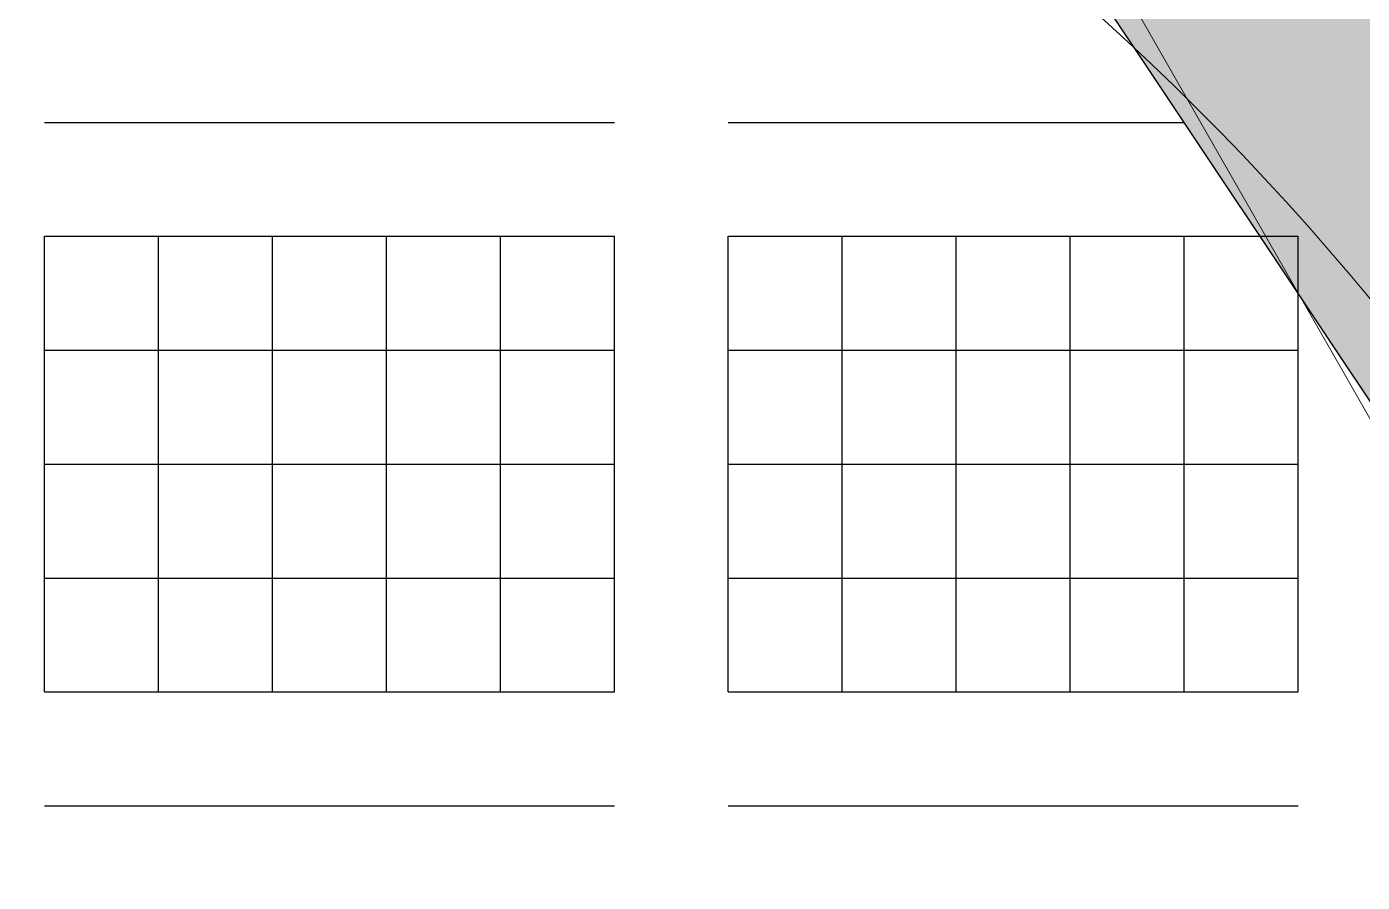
# Model space of a CAD drawing. Header units: millimetres. Extents: x 6 to 745025, y -1528 to 119936.
# Drawn here: x 181.2788 to 181.7749, y 110.3063 to 110.6243 of the extents above; entities that cross this region are included whole.
import ezdxf

# ---------------------------------------------------------------- set-up
doc = ezdxf.new("R2010")
doc.units = ezdxf.units.MM
doc.header["$MEASUREMENT"] = 0
doc.layers.get('0').update_dxf_attribs({"linetype": 'CONTINUOUS'})

msp = doc.modelspace()

# ---------------------------------------------------------------- hatches: boundary and pattern name
at = {"true_color": 0x000006}
h = msp.add_hatch(color=0, dxfattribs=at)
h.paths.add_polyline_path([(182.68244, 110.84278), (181.53944, 110.84278), (182.47077, 110.46178)])
h.paths.add_polyline_path([(181.53944, 110.84278), (182.47077, 110.46178), (181.79344, 110.46178)])

# ---------------------------------------------------------------- linework, layer by layer
at = {"color": 0, "linetype": 'Continuous', "lineweight": 25, "true_color": 0x000001}
for p, q in [((181.28544, 110.58878), (181.28544, 110.58878)), ((181.28544, 110.58878), (181.28544, 110.58878)), ((181.28544, 110.58878), (181.28544, 110.58878)), ((181.28544, 110.58878), (181.28544, 110.58878)), ((181.28544, 110.58878), (181.28544, 110.58878)), ((181.28544, 110.58878), (181.28544, 110.58878)), ((181.28544, 110.58878), (181.28544, 110.58878)), ((181.28544, 110.58878), (181.28544, 110.58878)), ((181.32777, 110.58878), (181.32777, 110.58878)), ((181.32777, 110.58878), (181.32777, 110.58878)), ((181.32777, 110.58878), (181.32777, 110.58878)), ((181.32777, 110.58878), (181.32777, 110.58878)), ((181.32777, 110.58878), (181.32777, 110.58878)), ((181.32777, 110.58878), (181.32777, 110.58878)), ((181.32777, 110.58878), (181.32777, 110.58878)), ((181.37011, 110.58878), (181.37011, 110.58878)), ((181.37011, 110.58878), (181.37011, 110.58878)), ((181.37011, 110.58878), (181.37011, 110.58878)), ((181.37011, 110.58878), (181.37011, 110.58878)), ((181.37011, 110.58878), (181.37011, 110.58878)), ((181.37011, 110.58878), (181.37011, 110.58878)), ((181.37011, 110.58878), (181.37011, 110.58878)), ((181.41244, 110.58878), (181.41244, 110.58878)), ((181.41244, 110.58878), (181.41244, 110.58878)), ((181.41244, 110.58878), (181.41244, 110.58878)), ((181.41244, 110.58878), (181.41244, 110.58878)), ((181.41244, 110.58878), (181.41244, 110.58878)), ((181.41244, 110.58878), (181.41244, 110.58878)), ((181.41244, 110.58878), (181.41244, 110.58878)), ((181.45477, 110.58878), (181.45477, 110.58878)), ((181.45477, 110.58878), (181.45477, 110.58878)), ((181.45477, 110.58878), (181.45477, 110.58878)), ((181.45477, 110.58878), (181.45477, 110.58878)), ((181.45477, 110.58878), (181.45477, 110.58878)), ((181.45477, 110.58878), (181.45477, 110.58878)), ((181.45477, 110.58878), (181.45477, 110.58878)), ((181.49711, 110.58878), (181.49711, 110.58878)), ((181.49711, 110.58878), (181.49711, 110.58878)), ((181.49711, 110.58878), (181.49711, 110.58878)), ((181.49711, 110.58878), (181.49711, 110.58878)), ((181.49711, 110.58878), (181.49711, 110.58878)), ((181.49711, 110.58878), (181.49711, 110.58878)), ((181.49711, 110.58878), (181.49711, 110.58878)), ((181.53944, 110.58878), (181.53944, 110.58878)), ((181.53944, 110.58878), (181.53944, 110.58878)), ((181.53944, 110.58878), (181.53944, 110.58878)), ((181.53944, 110.58878), (181.53944, 110.58878)), ((181.53944, 110.58878), (181.53944, 110.58878)), ((181.53944, 110.58878), (181.53944, 110.58878)), ((181.53944, 110.58878), (181.53944, 110.58878)), ((181.53944, 110.58878), (181.53944, 110.58878)), ((181.58177, 110.58878), (181.58177, 110.58878)), ((181.58177, 110.58878), (181.58177, 110.58878)), ((181.58177, 110.58878), (181.58177, 110.58878)), ((181.58177, 110.58878), (181.58177, 110.58878)), ((181.58177, 110.58878), (181.58177, 110.58878)), ((181.58177, 110.58878), (181.58177, 110.58878)), ((181.58177, 110.58878), (181.58177, 110.58878)), ((181.62411, 110.58878), (181.62411, 110.58878)), ((181.62411, 110.58878), (181.62411, 110.58878)), ((181.62411, 110.58878), (181.62411, 110.58878)), ((181.62411, 110.58878), (181.62411, 110.58878)), ((181.62411, 110.58878), (181.62411, 110.58878)), ((181.62411, 110.58878), (181.62411, 110.58878)), ((181.62411, 110.58878), (181.62411, 110.58878)), ((181.66644, 110.58878), (181.66644, 110.58878)), ((181.66644, 110.58878), (181.66644, 110.58878)), ((181.66644, 110.58878), (181.66644, 110.58878)), ((181.66644, 110.58878), (181.66644, 110.58878)), ((181.66644, 110.58878), (181.66644, 110.58878)), ((181.66644, 110.58878), (181.66644, 110.58878)), ((181.66644, 110.58878), (181.66644, 110.58878)), ((181.28544, 110.33478), (181.28544, 110.33478)), ((181.28544, 110.33478), (181.28544, 110.33478)), ((181.28544, 110.33478), (181.28544, 110.33478)), ((181.28544, 110.33478), (181.28544, 110.33478)), ((181.28544, 110.33478), (181.28544, 110.33478)), ((181.28544, 110.33478), (181.28544, 110.33478)), ((181.28544, 110.33478), (181.28544, 110.33478)), ((181.28544, 110.33478), (181.28544, 110.33478)), ((181.32777, 110.33478), (181.32777, 110.33478)), ((181.32777, 110.33478), (181.32777, 110.33478)), ((181.32777, 110.33478), (181.32777, 110.33478)), ((181.32777, 110.33478), (181.32777, 110.33478)), ((181.32777, 110.33478), (181.32777, 110.33478)), ((181.32777, 110.33478), (181.32777, 110.33478)), ((181.32777, 110.33478), (181.32777, 110.33478)), ((181.37011, 110.33478), (181.37011, 110.33478)), ((181.37011, 110.33478), (181.37011, 110.33478)), ((181.37011, 110.33478), (181.37011, 110.33478)), ((181.37011, 110.33478), (181.37011, 110.33478)), ((181.37011, 110.33478), (181.37011, 110.33478)), ((181.37011, 110.33478), (181.37011, 110.33478)), ((181.37011, 110.33478), (181.37011, 110.33478)), ((181.41244, 110.33478), (181.41244, 110.33478)), ((181.41244, 110.33478), (181.41244, 110.33478)), ((181.41244, 110.33478), (181.41244, 110.33478)), ((181.41244, 110.33478), (181.41244, 110.33478)), ((181.41244, 110.33478), (181.41244, 110.33478)), ((181.41244, 110.33478), (181.41244, 110.33478)), ((181.41244, 110.33478), (181.41244, 110.33478)), ((181.45477, 110.33478), (181.45477, 110.33478)), ((181.45477, 110.33478), (181.45477, 110.33478)), ((181.45477, 110.33478), (181.45477, 110.33478)), ((181.45477, 110.33478), (181.45477, 110.33478)), ((181.45477, 110.33478), (181.45477, 110.33478)), ((181.45477, 110.33478), (181.45477, 110.33478)), ((181.45477, 110.33478), (181.45477, 110.33478)), ((181.49711, 110.33478), (181.49711, 110.33478)), ((181.49711, 110.33478), (181.49711, 110.33478)), ((181.49711, 110.33478), (181.49711, 110.33478)), ((181.49711, 110.33478), (181.49711, 110.33478)), ((181.49711, 110.33478), (181.49711, 110.33478)), ((181.49711, 110.33478), (181.49711, 110.33478)), ((181.49711, 110.33478), (181.49711, 110.33478)), ((181.53944, 110.33478), (181.53944, 110.33478)), ((181.53944, 110.33478), (181.53944, 110.33478)), ((181.53944, 110.33478), (181.53944, 110.33478)), ((181.53944, 110.33478), (181.53944, 110.33478)), ((181.53944, 110.33478), (181.53944, 110.33478)), ((181.53944, 110.33478), (181.53944, 110.33478)), ((181.53944, 110.33478), (181.53944, 110.33478)), ((181.53944, 110.33478), (181.53944, 110.33478)), ((181.58177, 110.33478), (181.58177, 110.33478)), ((181.58177, 110.33478), (181.58177, 110.33478)), ((181.58177, 110.33478), (181.58177, 110.33478)), ((181.58177, 110.33478), (181.58177, 110.33478)), ((181.58177, 110.33478), (181.58177, 110.33478)), ((181.58177, 110.33478), (181.58177, 110.33478)), ((181.58177, 110.33478), (181.58177, 110.33478)), ((181.62411, 110.33478), (181.62411, 110.33478)), ((181.62411, 110.33478), (181.62411, 110.33478)), ((181.62411, 110.33478), (181.62411, 110.33478)), ((181.62411, 110.33478), (181.62411, 110.33478)), ((181.62411, 110.33478), (181.62411, 110.33478)), ((181.62411, 110.33478), (181.62411, 110.33478)), ((181.62411, 110.33478), (181.62411, 110.33478)), ((181.66644, 110.33478), (181.66644, 110.33478)), ((181.66644, 110.33478), (181.66644, 110.33478)), ((181.66644, 110.33478), (181.66644, 110.33478)), ((181.66644, 110.33478), (181.66644, 110.33478)), ((181.66644, 110.33478), (181.66644, 110.33478)), ((181.66644, 110.33478), (181.66644, 110.33478)), ((181.66644, 110.33478), (181.66644, 110.33478)), ((181.70877, 110.33478), (181.70877, 110.33478)), ((181.70877, 110.33478), (181.70877, 110.33478)), ((181.70877, 110.33478), (181.70877, 110.33478)), ((181.70877, 110.33478), (181.70877, 110.33478)), ((181.70877, 110.33478), (181.70877, 110.33478)), ((181.70877, 110.33478), (181.70877, 110.33478)), ((181.70877, 110.33478), (181.70877, 110.33478)), ((181.75111, 110.33478), (181.75111, 110.33478)), ((181.75111, 110.33478), (181.75111, 110.33478)), ((181.75111, 110.33478), (181.75111, 110.33478)), ((181.75111, 110.33478), (181.75111, 110.33478)), ((181.75111, 110.33478), (181.75111, 110.33478)), ((181.75111, 110.33478), (181.75111, 110.33478)), ((181.75111, 110.33478), (181.75111, 110.33478))]:
    msp.add_line(p, q, dxfattribs=at)
at = {"color": 0, "linetype": 'Continuous', "lineweight": 25, "true_color": 0x000002}
for p, q in [((181.66644, 110.58878), (181.70877, 110.58878)), ((181.66644, 110.58878), (181.70877, 110.58878)), ((181.66644, 110.58878), (181.70877, 110.58878)), ((181.66644, 110.58878), (181.70877, 110.58878)), ((181.66644, 110.58878), (181.70877, 110.58878)), ((181.66644, 110.58878), (181.70877, 110.58878)), ((181.66644, 110.58878), (181.66644, 110.58878)), ((181.66644, 110.58878), (181.66644, 110.58878)), ((181.66644, 110.58878), (181.66644, 110.58878)), ((181.66644, 110.58878), (181.66644, 110.58878)), ((181.66644, 110.58878), (181.66644, 110.58878)), ((181.66644, 110.58878), (181.66644, 110.58878)), ((181.66644, 110.58878), (181.66644, 110.58878)), ((181.70877, 110.58878), (181.70877, 110.58878)), ((181.70877, 110.58878), (181.70877, 110.58878)), ((181.70877, 110.58878), (181.70877, 110.58878)), ((181.70877, 110.58878), (181.70877, 110.58878)), ((181.70877, 110.58878), (181.70877, 110.58878)), ((181.70877, 110.58878), (181.70877, 110.58878)), ((181.70877, 110.54644), (181.70877, 110.54644)), ((181.70877, 110.54644), (181.70877, 110.54644)), ((181.70877, 110.54644), (181.70877, 110.54644)), ((181.70877, 110.54644), (181.75111, 110.54644)), ((181.70877, 110.54644), (181.75111, 110.54644)), ((181.70877, 110.54644), (181.75111, 110.54644)), ((181.70877, 110.54644), (181.75111, 110.54644)), ((181.70877, 110.54644), (181.70877, 110.54644)), ((181.70877, 110.54644), (181.70877, 110.54644)), ((181.70877, 110.54644), (181.70877, 110.54644)), ((181.70877, 110.54644), (181.70877, 110.54644)), ((181.70877, 110.54644), (181.70877, 110.54644)), ((181.70877, 110.54644), (181.70877, 110.54644)), ((181.70877, 110.54644), (181.70877, 110.54644)), ((181.75111, 110.50411), (181.75111, 110.54644)), ((181.75111, 110.50411), (181.75111, 110.54644)), ((181.75111, 110.50411), (181.75111, 110.54644)), ((181.75111, 110.50411), (181.75111, 110.50411)), ((181.75111, 110.50411), (181.75111, 110.50411)), ((181.75111, 110.50411), (181.75111, 110.50411)), ((181.75111, 110.50411), (181.75111, 110.50411)), ((181.75111, 110.50411), (181.75111, 110.50411)), ((181.75111, 110.50411), (181.75111, 110.50411)), ((181.75111, 110.50411), (181.75111, 110.50411)), ((181.75111, 110.50411), (181.75111, 110.50411)), ((181.75111, 110.50411), (181.75111, 110.50411)), ((181.75111, 110.50411), (181.75111, 110.50411)), ((181.75111, 110.46178), (181.75111, 110.50411)), ((181.75111, 110.46178), (181.75111, 110.46178))]:
    msp.add_line(p, q, dxfattribs=at)
at = {"color": 0, "linetype": 'Continuous', "lineweight": 18, "true_color": 0x000003}
msp.add_lwpolyline([(180.98911, 111.85878), (179.29577, 108.89544), (182.68244, 108.89544)], close=True, dxfattribs=at)
at = {"color": 0, "linetype": 'Continuous', "lineweight": -2, "true_color": 0x000006}
msp.add_lwpolyline([(181.53944, 110.84278), (182.47077, 110.46178), (181.79344, 110.46178)], close=True, dxfattribs=at)
at = {"color": 0, "linetype": 'Continuous', "lineweight": 25, "true_color": 0x000001}
for points in [[(181.28544, 110.58878), (181.32777, 110.58878), (181.37011, 110.58878), (181.41244, 110.58878), (181.45477, 110.58878), (181.49711, 110.58878)], [(181.28544, 110.58878), (181.32777, 110.58878), (181.37011, 110.58878), (181.41244, 110.58878), (181.45477, 110.58878), (181.49711, 110.58878)], [(181.28544, 110.58878), (181.32777, 110.58878), (181.37011, 110.58878), (181.41244, 110.58878), (181.45477, 110.58878), (181.49711, 110.58878)], [(181.28544, 110.58878), (181.32777, 110.58878), (181.37011, 110.58878), (181.41244, 110.58878), (181.45477, 110.58878), (181.49711, 110.58878)], [(181.28544, 110.58878), (181.32777, 110.58878), (181.37011, 110.58878), (181.41244, 110.58878), (181.45477, 110.58878), (181.49711, 110.58878)], [(181.28544, 110.58878), (181.32777, 110.58878), (181.37011, 110.58878), (181.41244, 110.58878), (181.45477, 110.58878), (181.49711, 110.58878)], [(181.28544, 110.58878), (181.32777, 110.58878), (181.37011, 110.58878), (181.41244, 110.58878), (181.45477, 110.58878), (181.49711, 110.58878)], [(181.53944, 110.58878), (181.58177, 110.58878), (181.62411, 110.58878), (181.66644, 110.58878)], [(181.53944, 110.58878), (181.58177, 110.58878), (181.62411, 110.58878), (181.66644, 110.58878)], [(181.53944, 110.58878), (181.58177, 110.58878), (181.62411, 110.58878), (181.66644, 110.58878)], [(181.53944, 110.58878), (181.58177, 110.58878), (181.62411, 110.58878), (181.66644, 110.58878)], [(181.53944, 110.58878), (181.58177, 110.58878), (181.62411, 110.58878), (181.66644, 110.58878)], [(181.53944, 110.58878), (181.58177, 110.58878), (181.62411, 110.58878), (181.66644, 110.58878)], [(181.53944, 110.58878), (181.58177, 110.58878), (181.62411, 110.58878), (181.66644, 110.58878), (181.70877, 110.58878)], [(181.28544, 110.54644), (181.32777, 110.54644), (181.37011, 110.54644), (181.41244, 110.54644), (181.45477, 110.54644), (181.49711, 110.54644)], [(181.28544, 110.54644), (181.32777, 110.54644), (181.37011, 110.54644), (181.41244, 110.54644), (181.45477, 110.54644), (181.49711, 110.54644)], [(181.28544, 110.54644), (181.32777, 110.54644), (181.37011, 110.54644), (181.41244, 110.54644), (181.45477, 110.54644), (181.49711, 110.54644)], [(181.28544, 110.54644), (181.32777, 110.54644), (181.37011, 110.54644), (181.41244, 110.54644), (181.45477, 110.54644), (181.49711, 110.54644)], [(181.28544, 110.54644), (181.32777, 110.54644), (181.37011, 110.54644), (181.41244, 110.54644), (181.45477, 110.54644), (181.49711, 110.54644)], [(181.28544, 110.54644), (181.32777, 110.54644), (181.37011, 110.54644), (181.41244, 110.54644), (181.45477, 110.54644), (181.49711, 110.54644)], [(181.28544, 110.54644), (181.32777, 110.54644), (181.37011, 110.54644), (181.41244, 110.54644), (181.45477, 110.54644), (181.49711, 110.54644)], [(181.28544, 110.37711), (181.28544, 110.41944), (181.28544, 110.46178), (181.28544, 110.50411), (181.28544, 110.54644)], [(181.28544, 110.37711), (181.28544, 110.41944), (181.28544, 110.46178), (181.28544, 110.50411), (181.28544, 110.54644)], [(181.28544, 110.37711), (181.28544, 110.41944), (181.28544, 110.46178), (181.28544, 110.50411), (181.28544, 110.54644)], [(181.28544, 110.37711), (181.28544, 110.41944), (181.28544, 110.46178), (181.28544, 110.50411), (181.28544, 110.54644)], [(181.28544, 110.37711), (181.28544, 110.41944), (181.28544, 110.46178), (181.28544, 110.50411), (181.28544, 110.54644)], [(181.28544, 110.37711), (181.28544, 110.41944), (181.28544, 110.46178), (181.28544, 110.50411), (181.28544, 110.54644)], [(181.28544, 110.37711), (181.28544, 110.41944), (181.28544, 110.46178), (181.28544, 110.50411), (181.28544, 110.54644)], [(181.28544, 110.37711), (181.28544, 110.41944), (181.28544, 110.46178), (181.28544, 110.50411), (181.28544, 110.54644)], [(181.32777, 110.37711), (181.32777, 110.41944), (181.32777, 110.46178), (181.32777, 110.50411), (181.32777, 110.54644)], [(181.32777, 110.37711), (181.32777, 110.41944), (181.32777, 110.46178), (181.32777, 110.50411), (181.32777, 110.54644)], [(181.32777, 110.37711), (181.32777, 110.41944), (181.32777, 110.46178), (181.32777, 110.50411), (181.32777, 110.54644)], [(181.32777, 110.37711), (181.32777, 110.41944), (181.32777, 110.46178), (181.32777, 110.50411), (181.32777, 110.54644)], [(181.32777, 110.37711), (181.32777, 110.41944), (181.32777, 110.46178), (181.32777, 110.50411), (181.32777, 110.54644)], [(181.32777, 110.37711), (181.32777, 110.41944), (181.32777, 110.46178), (181.32777, 110.50411), (181.32777, 110.54644)], [(181.32777, 110.37711), (181.32777, 110.41944), (181.32777, 110.46178), (181.32777, 110.50411), (181.32777, 110.54644)], [(181.37011, 110.37711), (181.37011, 110.41944), (181.37011, 110.46178), (181.37011, 110.50411), (181.37011, 110.54644)], [(181.37011, 110.37711), (181.37011, 110.41944), (181.37011, 110.46178), (181.37011, 110.50411), (181.37011, 110.54644)], [(181.37011, 110.37711), (181.37011, 110.41944), (181.37011, 110.46178), (181.37011, 110.50411), (181.37011, 110.54644)], [(181.37011, 110.37711), (181.37011, 110.41944), (181.37011, 110.46178), (181.37011, 110.50411), (181.37011, 110.54644)], [(181.37011, 110.37711), (181.37011, 110.41944), (181.37011, 110.46178), (181.37011, 110.50411), (181.37011, 110.54644)], [(181.37011, 110.37711), (181.37011, 110.41944), (181.37011, 110.46178), (181.37011, 110.50411), (181.37011, 110.54644)], [(181.37011, 110.37711), (181.37011, 110.41944), (181.37011, 110.46178), (181.37011, 110.50411), (181.37011, 110.54644)], [(181.41244, 110.37711), (181.41244, 110.41944), (181.41244, 110.46178), (181.41244, 110.50411), (181.41244, 110.54644)], [(181.41244, 110.37711), (181.41244, 110.41944), (181.41244, 110.46178), (181.41244, 110.50411), (181.41244, 110.54644)], [(181.41244, 110.37711), (181.41244, 110.41944), (181.41244, 110.46178), (181.41244, 110.50411), (181.41244, 110.54644)], [(181.41244, 110.37711), (181.41244, 110.41944), (181.41244, 110.46178), (181.41244, 110.50411), (181.41244, 110.54644)], [(181.41244, 110.37711), (181.41244, 110.41944), (181.41244, 110.46178), (181.41244, 110.50411), (181.41244, 110.54644)], [(181.41244, 110.37711), (181.41244, 110.41944), (181.41244, 110.46178), (181.41244, 110.50411), (181.41244, 110.54644)], [(181.41244, 110.37711), (181.41244, 110.41944), (181.41244, 110.46178), (181.41244, 110.50411), (181.41244, 110.54644)], [(181.45477, 110.37711), (181.45477, 110.41944), (181.45477, 110.46178), (181.45477, 110.50411), (181.45477, 110.54644)], [(181.45477, 110.37711), (181.45477, 110.41944), (181.45477, 110.46178), (181.45477, 110.50411), (181.45477, 110.54644)], [(181.45477, 110.37711), (181.45477, 110.41944), (181.45477, 110.46178), (181.45477, 110.50411), (181.45477, 110.54644)], [(181.45477, 110.37711), (181.45477, 110.41944), (181.45477, 110.46178), (181.45477, 110.50411), (181.45477, 110.54644)], [(181.45477, 110.37711), (181.45477, 110.41944), (181.45477, 110.46178), (181.45477, 110.50411), (181.45477, 110.54644)], [(181.45477, 110.37711), (181.45477, 110.41944), (181.45477, 110.46178), (181.45477, 110.50411), (181.45477, 110.54644)], [(181.45477, 110.37711), (181.45477, 110.41944), (181.45477, 110.46178), (181.45477, 110.50411), (181.45477, 110.54644)], [(181.49711, 110.37711), (181.49711, 110.41944), (181.49711, 110.46178), (181.49711, 110.50411), (181.49711, 110.54644)], [(181.49711, 110.37711), (181.49711, 110.41944), (181.49711, 110.46178), (181.49711, 110.50411), (181.49711, 110.54644)], [(181.49711, 110.37711), (181.49711, 110.41944), (181.49711, 110.46178), (181.49711, 110.50411), (181.49711, 110.54644)], [(181.49711, 110.37711), (181.49711, 110.41944), (181.49711, 110.46178), (181.49711, 110.50411), (181.49711, 110.54644)], [(181.49711, 110.37711), (181.49711, 110.41944), (181.49711, 110.46178), (181.49711, 110.50411), (181.49711, 110.54644)], [(181.49711, 110.37711), (181.49711, 110.41944), (181.49711, 110.46178), (181.49711, 110.50411), (181.49711, 110.54644)], [(181.49711, 110.37711), (181.49711, 110.41944), (181.49711, 110.46178), (181.49711, 110.50411), (181.49711, 110.54644)], [(181.53944, 110.54644), (181.58177, 110.54644), (181.62411, 110.54644), (181.66644, 110.54644), (181.70877, 110.54644)], [(181.53944, 110.54644), (181.58177, 110.54644), (181.62411, 110.54644), (181.66644, 110.54644), (181.70877, 110.54644)], [(181.53944, 110.54644), (181.58177, 110.54644), (181.62411, 110.54644), (181.66644, 110.54644), (181.70877, 110.54644)], [(181.53944, 110.54644), (181.58177, 110.54644), (181.62411, 110.54644), (181.66644, 110.54644), (181.70877, 110.54644)], [(181.53944, 110.54644), (181.58177, 110.54644), (181.62411, 110.54644), (181.66644, 110.54644), (181.70877, 110.54644)], [(181.53944, 110.54644), (181.58177, 110.54644), (181.62411, 110.54644), (181.66644, 110.54644), (181.70877, 110.54644)], [(181.53944, 110.54644), (181.58177, 110.54644), (181.62411, 110.54644), (181.66644, 110.54644), (181.70877, 110.54644)], [(181.53944, 110.37711), (181.53944, 110.41944), (181.53944, 110.46178), (181.53944, 110.50411), (181.53944, 110.54644)], [(181.53944, 110.37711), (181.53944, 110.41944), (181.53944, 110.46178), (181.53944, 110.50411), (181.53944, 110.54644)], [(181.53944, 110.37711), (181.53944, 110.41944), (181.53944, 110.46178), (181.53944, 110.50411), (181.53944, 110.54644)], [(181.53944, 110.37711), (181.53944, 110.41944), (181.53944, 110.46178), (181.53944, 110.50411), (181.53944, 110.54644)], [(181.53944, 110.37711), (181.53944, 110.41944), (181.53944, 110.46178), (181.53944, 110.50411), (181.53944, 110.54644)], [(181.53944, 110.37711), (181.53944, 110.41944), (181.53944, 110.46178), (181.53944, 110.50411), (181.53944, 110.54644)], [(181.53944, 110.37711), (181.53944, 110.41944), (181.53944, 110.46178), (181.53944, 110.50411), (181.53944, 110.54644)], [(181.53944, 110.37711), (181.53944, 110.41944), (181.53944, 110.46178), (181.53944, 110.50411), (181.53944, 110.54644)], [(181.58177, 110.37711), (181.58177, 110.41944), (181.58177, 110.46178), (181.58177, 110.50411), (181.58177, 110.54644)], [(181.58177, 110.37711), (181.58177, 110.41944), (181.58177, 110.46178), (181.58177, 110.50411), (181.58177, 110.54644)], [(181.58177, 110.37711), (181.58177, 110.41944), (181.58177, 110.46178), (181.58177, 110.50411), (181.58177, 110.54644)], [(181.58177, 110.37711), (181.58177, 110.41944), (181.58177, 110.46178), (181.58177, 110.50411), (181.58177, 110.54644)], [(181.58177, 110.37711), (181.58177, 110.41944), (181.58177, 110.46178), (181.58177, 110.50411), (181.58177, 110.54644)], [(181.58177, 110.37711), (181.58177, 110.41944), (181.58177, 110.46178), (181.58177, 110.50411), (181.58177, 110.54644)], [(181.58177, 110.37711), (181.58177, 110.41944), (181.58177, 110.46178), (181.58177, 110.50411), (181.58177, 110.54644)], [(181.62411, 110.37711), (181.62411, 110.41944), (181.62411, 110.46178), (181.62411, 110.50411), (181.62411, 110.54644)], [(181.62411, 110.37711), (181.62411, 110.41944), (181.62411, 110.46178), (181.62411, 110.50411), (181.62411, 110.54644)], [(181.62411, 110.37711), (181.62411, 110.41944), (181.62411, 110.46178), (181.62411, 110.50411), (181.62411, 110.54644)], [(181.62411, 110.37711), (181.62411, 110.41944), (181.62411, 110.46178), (181.62411, 110.50411), (181.62411, 110.54644)], [(181.62411, 110.37711), (181.62411, 110.41944), (181.62411, 110.46178), (181.62411, 110.50411), (181.62411, 110.54644)], [(181.62411, 110.37711), (181.62411, 110.41944), (181.62411, 110.46178), (181.62411, 110.50411), (181.62411, 110.54644)], [(181.62411, 110.37711), (181.62411, 110.41944), (181.62411, 110.46178), (181.62411, 110.50411), (181.62411, 110.54644)], [(181.66644, 110.37711), (181.66644, 110.41944), (181.66644, 110.46178), (181.66644, 110.50411), (181.66644, 110.54644)], [(181.66644, 110.37711), (181.66644, 110.41944), (181.66644, 110.46178), (181.66644, 110.50411), (181.66644, 110.54644)], [(181.66644, 110.37711), (181.66644, 110.41944), (181.66644, 110.46178), (181.66644, 110.50411), (181.66644, 110.54644)], [(181.66644, 110.37711), (181.66644, 110.41944), (181.66644, 110.46178), (181.66644, 110.50411), (181.66644, 110.54644)], [(181.66644, 110.37711), (181.66644, 110.41944), (181.66644, 110.46178), (181.66644, 110.50411), (181.66644, 110.54644)], [(181.66644, 110.37711), (181.66644, 110.41944), (181.66644, 110.46178), (181.66644, 110.50411), (181.66644, 110.54644)], [(181.66644, 110.37711), (181.66644, 110.41944), (181.66644, 110.46178), (181.66644, 110.50411), (181.66644, 110.54644)], [(181.70877, 110.37711), (181.70877, 110.41944), (181.70877, 110.46178), (181.70877, 110.50411), (181.70877, 110.54644)], [(181.70877, 110.37711), (181.70877, 110.41944), (181.70877, 110.46178), (181.70877, 110.50411), (181.70877, 110.54644)], [(181.70877, 110.37711), (181.70877, 110.41944), (181.70877, 110.46178), (181.70877, 110.50411), (181.70877, 110.54644)], [(181.70877, 110.37711), (181.70877, 110.41944), (181.70877, 110.46178), (181.70877, 110.50411), (181.70877, 110.54644)], [(181.70877, 110.37711), (181.70877, 110.41944), (181.70877, 110.46178), (181.70877, 110.50411), (181.70877, 110.54644)], [(181.70877, 110.37711), (181.70877, 110.41944), (181.70877, 110.46178), (181.70877, 110.50411), (181.70877, 110.54644)], [(181.70877, 110.37711), (181.70877, 110.41944), (181.70877, 110.46178), (181.70877, 110.50411), (181.70877, 110.54644)], [(181.28544, 110.50411), (181.32777, 110.50411), (181.37011, 110.50411), (181.41244, 110.50411), (181.45477, 110.50411), (181.49711, 110.50411)], [(181.28544, 110.50411), (181.32777, 110.50411), (181.37011, 110.50411), (181.41244, 110.50411), (181.45477, 110.50411), (181.49711, 110.50411)], [(181.28544, 110.50411), (181.32777, 110.50411), (181.37011, 110.50411), (181.41244, 110.50411), (181.45477, 110.50411), (181.49711, 110.50411)], [(181.28544, 110.50411), (181.32777, 110.50411), (181.37011, 110.50411), (181.41244, 110.50411), (181.45477, 110.50411), (181.49711, 110.50411)], [(181.28544, 110.50411), (181.32777, 110.50411), (181.37011, 110.50411), (181.41244, 110.50411), (181.45477, 110.50411), (181.49711, 110.50411)], [(181.28544, 110.50411), (181.32777, 110.50411), (181.37011, 110.50411), (181.41244, 110.50411), (181.45477, 110.50411), (181.49711, 110.50411)], [(181.28544, 110.50411), (181.32777, 110.50411), (181.37011, 110.50411), (181.41244, 110.50411), (181.45477, 110.50411), (181.49711, 110.50411)], [(181.53944, 110.50411), (181.58177, 110.50411), (181.62411, 110.50411), (181.66644, 110.50411), (181.70877, 110.50411), (181.75111, 110.50411)], [(181.53944, 110.50411), (181.58177, 110.50411), (181.62411, 110.50411), (181.66644, 110.50411), (181.70877, 110.50411), (181.75111, 110.50411)], [(181.53944, 110.50411), (181.58177, 110.50411), (181.62411, 110.50411), (181.66644, 110.50411), (181.70877, 110.50411), (181.75111, 110.50411)], [(181.53944, 110.50411), (181.58177, 110.50411), (181.62411, 110.50411), (181.66644, 110.50411), (181.70877, 110.50411), (181.75111, 110.50411)], [(181.53944, 110.50411), (181.58177, 110.50411), (181.62411, 110.50411), (181.66644, 110.50411), (181.70877, 110.50411), (181.75111, 110.50411)], [(181.53944, 110.50411), (181.58177, 110.50411), (181.62411, 110.50411), (181.66644, 110.50411), (181.70877, 110.50411), (181.75111, 110.50411)], [(181.53944, 110.50411), (181.58177, 110.50411), (181.62411, 110.50411), (181.66644, 110.50411), (181.70877, 110.50411), (181.75111, 110.50411)], [(181.75111, 110.37711), (181.75111, 110.41944), (181.75111, 110.46178), (181.75111, 110.50411)], [(181.75111, 110.37711), (181.75111, 110.41944), (181.75111, 110.46178), (181.75111, 110.50411)], [(181.75111, 110.37711), (181.75111, 110.41944), (181.75111, 110.46178), (181.75111, 110.50411)], [(181.75111, 110.37711), (181.75111, 110.41944), (181.75111, 110.46178), (181.75111, 110.50411)], [(181.75111, 110.37711), (181.75111, 110.41944), (181.75111, 110.46178), (181.75111, 110.50411)], [(181.75111, 110.37711), (181.75111, 110.41944), (181.75111, 110.46178), (181.75111, 110.50411)], [(181.28544, 110.46178), (181.32777, 110.46178), (181.37011, 110.46178), (181.41244, 110.46178), (181.45477, 110.46178), (181.49711, 110.46178)], [(181.28544, 110.46178), (181.32777, 110.46178), (181.37011, 110.46178), (181.41244, 110.46178), (181.45477, 110.46178), (181.49711, 110.46178)], [(181.28544, 110.46178), (181.32777, 110.46178), (181.37011, 110.46178), (181.41244, 110.46178), (181.45477, 110.46178), (181.49711, 110.46178)], [(181.28544, 110.46178), (181.32777, 110.46178), (181.37011, 110.46178), (181.41244, 110.46178), (181.45477, 110.46178), (181.49711, 110.46178)], [(181.28544, 110.46178), (181.32777, 110.46178), (181.37011, 110.46178), (181.41244, 110.46178), (181.45477, 110.46178), (181.49711, 110.46178)], [(181.28544, 110.46178), (181.32777, 110.46178), (181.37011, 110.46178), (181.41244, 110.46178), (181.45477, 110.46178), (181.49711, 110.46178)], [(181.28544, 110.46178), (181.32777, 110.46178), (181.37011, 110.46178), (181.41244, 110.46178), (181.45477, 110.46178), (181.49711, 110.46178)], [(181.53944, 110.46178), (181.58177, 110.46178), (181.62411, 110.46178), (181.66644, 110.46178), (181.70877, 110.46178), (181.75111, 110.46178)], [(181.53944, 110.46178), (181.58177, 110.46178), (181.62411, 110.46178), (181.66644, 110.46178), (181.70877, 110.46178), (181.75111, 110.46178)], [(181.53944, 110.46178), (181.58177, 110.46178), (181.62411, 110.46178), (181.66644, 110.46178), (181.70877, 110.46178), (181.75111, 110.46178)], [(181.53944, 110.46178), (181.58177, 110.46178), (181.62411, 110.46178), (181.66644, 110.46178), (181.70877, 110.46178), (181.75111, 110.46178)], [(181.53944, 110.46178), (181.58177, 110.46178), (181.62411, 110.46178), (181.66644, 110.46178), (181.70877, 110.46178), (181.75111, 110.46178)], [(181.53944, 110.46178), (181.58177, 110.46178), (181.62411, 110.46178), (181.66644, 110.46178), (181.70877, 110.46178), (181.75111, 110.46178)], [(181.53944, 110.46178), (181.58177, 110.46178), (181.62411, 110.46178), (181.66644, 110.46178), (181.70877, 110.46178), (181.75111, 110.46178)], [(181.75111, 110.37711), (181.75111, 110.41944), (181.75111, 110.46178)], [(181.28544, 110.41944), (181.32777, 110.41944), (181.37011, 110.41944), (181.41244, 110.41944), (181.45477, 110.41944), (181.49711, 110.41944)], [(181.28544, 110.41944), (181.32777, 110.41944), (181.37011, 110.41944), (181.41244, 110.41944), (181.45477, 110.41944), (181.49711, 110.41944)], [(181.28544, 110.41944), (181.32777, 110.41944), (181.37011, 110.41944), (181.41244, 110.41944), (181.45477, 110.41944), (181.49711, 110.41944)], [(181.28544, 110.41944), (181.32777, 110.41944), (181.37011, 110.41944), (181.41244, 110.41944), (181.45477, 110.41944), (181.49711, 110.41944)], [(181.28544, 110.41944), (181.32777, 110.41944), (181.37011, 110.41944), (181.41244, 110.41944), (181.45477, 110.41944), (181.49711, 110.41944)], [(181.28544, 110.41944), (181.32777, 110.41944), (181.37011, 110.41944), (181.41244, 110.41944), (181.45477, 110.41944), (181.49711, 110.41944)], [(181.28544, 110.41944), (181.32777, 110.41944), (181.37011, 110.41944), (181.41244, 110.41944), (181.45477, 110.41944), (181.49711, 110.41944)], [(181.53944, 110.41944), (181.58177, 110.41944), (181.62411, 110.41944), (181.66644, 110.41944), (181.70877, 110.41944), (181.75111, 110.41944)], [(181.53944, 110.41944), (181.58177, 110.41944), (181.62411, 110.41944), (181.66644, 110.41944), (181.70877, 110.41944), (181.75111, 110.41944)], [(181.53944, 110.41944), (181.58177, 110.41944), (181.62411, 110.41944), (181.66644, 110.41944), (181.70877, 110.41944), (181.75111, 110.41944)], [(181.53944, 110.41944), (181.58177, 110.41944), (181.62411, 110.41944), (181.66644, 110.41944), (181.70877, 110.41944), (181.75111, 110.41944)], [(181.53944, 110.41944), (181.58177, 110.41944), (181.62411, 110.41944), (181.66644, 110.41944), (181.70877, 110.41944), (181.75111, 110.41944)], [(181.53944, 110.41944), (181.58177, 110.41944), (181.62411, 110.41944), (181.66644, 110.41944), (181.70877, 110.41944), (181.75111, 110.41944)], [(181.53944, 110.41944), (181.58177, 110.41944), (181.62411, 110.41944), (181.66644, 110.41944), (181.70877, 110.41944), (181.75111, 110.41944)], [(181.28544, 110.37711), (181.32777, 110.37711), (181.37011, 110.37711), (181.41244, 110.37711), (181.45477, 110.37711), (181.49711, 110.37711)], [(181.28544, 110.37711), (181.32777, 110.37711), (181.37011, 110.37711), (181.41244, 110.37711), (181.45477, 110.37711), (181.49711, 110.37711)], [(181.28544, 110.37711), (181.32777, 110.37711), (181.37011, 110.37711), (181.41244, 110.37711), (181.45477, 110.37711), (181.49711, 110.37711)], [(181.28544, 110.37711), (181.32777, 110.37711), (181.37011, 110.37711), (181.41244, 110.37711), (181.45477, 110.37711), (181.49711, 110.37711)], [(181.28544, 110.37711), (181.32777, 110.37711), (181.37011, 110.37711), (181.41244, 110.37711), (181.45477, 110.37711), (181.49711, 110.37711)], [(181.28544, 110.37711), (181.32777, 110.37711), (181.37011, 110.37711), (181.41244, 110.37711), (181.45477, 110.37711), (181.49711, 110.37711)], [(181.28544, 110.37711), (181.32777, 110.37711), (181.37011, 110.37711), (181.41244, 110.37711), (181.45477, 110.37711), (181.49711, 110.37711)], [(181.28544, 110.37711), (181.32777, 110.37711), (181.37011, 110.37711), (181.41244, 110.37711), (181.45477, 110.37711), (181.49711, 110.37711)], [(181.53944, 110.37711), (181.58177, 110.37711), (181.62411, 110.37711), (181.66644, 110.37711), (181.70877, 110.37711), (181.75111, 110.37711)], [(181.53944, 110.37711), (181.58177, 110.37711), (181.62411, 110.37711), (181.66644, 110.37711), (181.70877, 110.37711), (181.75111, 110.37711)], [(181.53944, 110.37711), (181.58177, 110.37711), (181.62411, 110.37711), (181.66644, 110.37711), (181.70877, 110.37711), (181.75111, 110.37711)], [(181.53944, 110.37711), (181.58177, 110.37711), (181.62411, 110.37711), (181.66644, 110.37711), (181.70877, 110.37711), (181.75111, 110.37711)], [(181.53944, 110.37711), (181.58177, 110.37711), (181.62411, 110.37711), (181.66644, 110.37711), (181.70877, 110.37711), (181.75111, 110.37711)], [(181.53944, 110.37711), (181.58177, 110.37711), (181.62411, 110.37711), (181.66644, 110.37711), (181.70877, 110.37711), (181.75111, 110.37711)], [(181.53944, 110.37711), (181.58177, 110.37711), (181.62411, 110.37711), (181.66644, 110.37711), (181.70877, 110.37711), (181.75111, 110.37711)], [(181.53944, 110.37711), (181.58177, 110.37711), (181.62411, 110.37711), (181.66644, 110.37711), (181.70877, 110.37711), (181.75111, 110.37711)], [(181.28544, 110.33478), (181.32777, 110.33478), (181.37011, 110.33478), (181.41244, 110.33478), (181.45477, 110.33478), (181.49711, 110.33478)], [(181.28544, 110.33478), (181.32777, 110.33478), (181.37011, 110.33478), (181.41244, 110.33478), (181.45477, 110.33478), (181.49711, 110.33478)], [(181.28544, 110.33478), (181.32777, 110.33478), (181.37011, 110.33478), (181.41244, 110.33478), (181.45477, 110.33478), (181.49711, 110.33478)], [(181.28544, 110.33478), (181.32777, 110.33478), (181.37011, 110.33478), (181.41244, 110.33478), (181.45477, 110.33478), (181.49711, 110.33478)], [(181.28544, 110.33478), (181.32777, 110.33478), (181.37011, 110.33478), (181.41244, 110.33478), (181.45477, 110.33478), (181.49711, 110.33478)], [(181.28544, 110.33478), (181.32777, 110.33478), (181.37011, 110.33478), (181.41244, 110.33478), (181.45477, 110.33478), (181.49711, 110.33478)], [(181.28544, 110.33478), (181.32777, 110.33478), (181.37011, 110.33478), (181.41244, 110.33478), (181.45477, 110.33478), (181.49711, 110.33478)], [(181.53944, 110.33478), (181.58177, 110.33478), (181.62411, 110.33478), (181.66644, 110.33478), (181.70877, 110.33478), (181.75111, 110.33478)], [(181.53944, 110.33478), (181.58177, 110.33478), (181.62411, 110.33478), (181.66644, 110.33478), (181.70877, 110.33478), (181.75111, 110.33478)], [(181.53944, 110.33478), (181.58177, 110.33478), (181.62411, 110.33478), (181.66644, 110.33478), (181.70877, 110.33478), (181.75111, 110.33478)], [(181.53944, 110.33478), (181.58177, 110.33478), (181.62411, 110.33478), (181.66644, 110.33478), (181.70877, 110.33478), (181.75111, 110.33478)], [(181.53944, 110.33478), (181.58177, 110.33478), (181.62411, 110.33478), (181.66644, 110.33478), (181.70877, 110.33478), (181.75111, 110.33478)], [(181.53944, 110.33478), (181.58177, 110.33478), (181.62411, 110.33478), (181.66644, 110.33478), (181.70877, 110.33478), (181.75111, 110.33478)], [(181.53944, 110.33478), (181.58177, 110.33478), (181.62411, 110.33478), (181.66644, 110.33478), (181.70877, 110.33478), (181.75111, 110.33478)]]:
    msp.add_lwpolyline(points, dxfattribs=at)
at = {"color": 0, "linetype": 'Continuous', "lineweight": 18, "true_color": 0x000003}
for points in [[(182.97877, 109.89028), (182.97877, 110.97745), (182.09745, 111.85878), (181.01027, 111.85878)], [(182.00511, 109.89028), (182.00511, 110.43971), (181.55971, 110.88511), (181.01027, 110.88511)]]:
    msp.add_open_spline(points, degree=3, dxfattribs=at)

doc.saveas('drawing.dxf')
